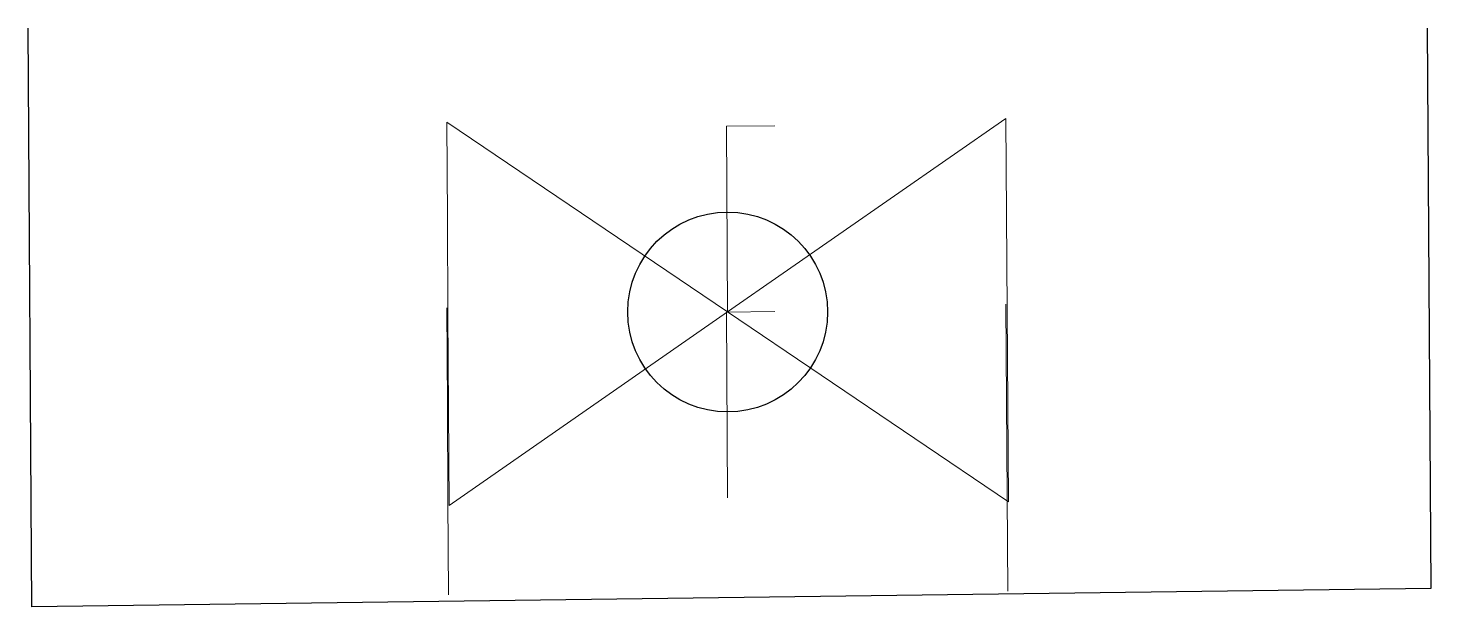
# Model space of a CAD drawing. Header units: inches. Extents: x 117.33 to 122.6, y -218.39 to -216.22.
import ezdxf

# ---------------------------------------------------------------- set-up
doc = ezdxf.new("R2010")
doc.units = ezdxf.units.IN
doc.header["$MEASUREMENT"] = 0
doc.layers.add('A201-Floorplan-2nd-floor', color=4, linetype='Continuous', lineweight=9)

msp = doc.modelspace()

# ---------------------------------------------------------------- linework, layer by layer
at = {"layer": 'A201-Floorplan-2nd-floor'}
for p, q in [((119.9575, -217.288), (121.002, -216.5613)), ((121.002, -216.5613), (121.0045, -216.9236)), ((118.9033, -216.5754), (118.9057, -216.9377)), ((119.9575, -217.288), (118.9033, -216.5754)), ((118.9057, -216.9377), (118.9081, -217.2951)), ((121.0045, -216.9236), (121.0069, -217.281)), ((118.9033, -217.2729), (118.9057, -217.6353)), ((118.9105, -217.6524), (118.9081, -217.2951)), ((119.9575, -217.288), (118.913, -218.0148)), ((119.9575, -217.288), (121.0117, -218.0007)), ((121.002, -217.2588), (121.0045, -217.6212)), ((121.0093, -217.6383), (121.0069, -217.281)), ((121.0045, -217.6212), (121.0069, -217.9785)), ((118.9057, -217.6353), (118.9081, -217.9926)), ((118.913, -218.0148), (118.9105, -217.6524)), ((121.0117, -218.0007), (121.0093, -217.6383)), ((118.9105, -218.3499), (118.9081, -217.9926)), ((121.0093, -218.3358), (121.0069, -217.9785))]:
    msp.add_line(p, q, dxfattribs=at)
at = {"layer": 'A201-Floorplan-2nd-floor', "lineweight": 30}
msp.add_lwpolyline([(122.5825, -216.2225), (122.5966, -218.3258), (117.347, -218.3949), (117.3324, -216.2225)], dxfattribs=at)
at = {"layer": 'A201-Floorplan-2nd-floor'}
for points in [[(119.9575, -217.288), (119.9528, -216.5905), (120.135, -216.5893)], [(119.9575, -217.9855), (119.9528, -217.2881), (120.135, -217.2868)]]:
    msp.add_lwpolyline(points, dxfattribs=at)
at = {"layer": 'A201-Floorplan-2nd-floor', "lineweight": 30}
msp.add_circle((119.9575, -217.288), 0.375, dxfattribs=at)

doc.saveas('drawing.dxf')
